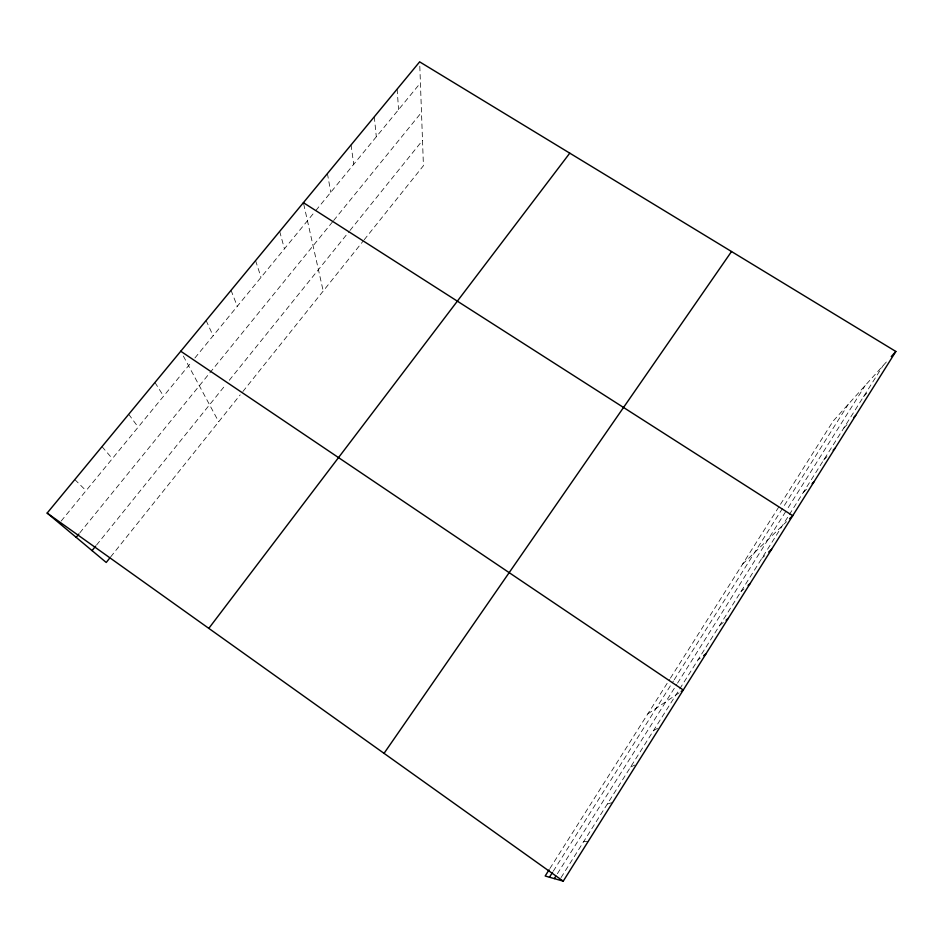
<?xml version="1.0" encoding="UTF-8"?>
<svg xmlns="http://www.w3.org/2000/svg" width="943" height="943" viewBox="0 0 943 943"><rect width="100%" height="100%" fill="white"/><g stroke="black" fill="none" stroke-linecap="round" stroke-linejoin="round"><path stroke-width="0.71" stroke-dasharray="4.71 3.54" d="M557.384 873.725L676.756 684.382M677.545 683.145L786.662 510.069M788.207 507.617L865.202 385.487M561.038 877.603L678.948 690.135M679.714 688.92L788.572 515.856M789.338 514.63L883.002 365.731M549.875 868.562L669.648 679.373M670.414 678.158L779.708 505.531M780.486 504.281L833.211 421.002L886.679 361.652M553.27 871.202L673.443 680.999M674.233 679.762L848.335 404.217M110.685 556.889L240.217 394.858M242.87 391.545L363.279 240.925M364.163 239.817L423.431 165.697L419.647 61.849M96.551 545.042L225.707 384.72M229.302 380.265L349.051 231.624M349.971 230.493L422.511 140.448M79.813 532.866L332.749 221.605M333.645 220.509L421.486 112.417M61.189 521.019L191.276 362.395M194.918 357.963L314.915 211.645M315.846 210.501L420.413 82.996M863.564 396.626L868.326 391.451M843.796 428.051L848.759 422.794M823.687 460.031L828.437 455.115M803.224 492.564L807.173 488.604M742.648 564.067L786.533 521.679M761.838 558.362L764.773 555.651M740.915 591.626L743.98 588.927M719.627 625.468L723.929 621.932M697.961 659.911L700.248 658.179M647.77 713.934L681.164 691.419M653.464 730.66L660.159 726.817M630.608 766.989L636.608 764.313M607.327 804.002L612.62 802.517M583.623 841.686L588.161 841.462M74.815 479.563L86.072 490.678M101.997 446.628L112.347 458.64M128.708 414.272L138.185 427.144M154.958 382.481L163.575 396.178M183.355 356.065L218.705 421.769M206.116 320.514L213.118 335.767M231.047 290.303L237.282 306.31M255.565 260.61L261.046 277.325M279.682 231.4L284.432 248.811M303.705 204.065L323.213 291.033M327.421 173.559L330.781 192.289M351.055 144.939L353.731 164.306M374.3 116.779L376.316 136.77M397.156 89.09L398.547 109.659"/><path stroke-width="1.41" d="M549.085 869.811L545.172 876L563.242 881.151L895.85 351.468L419.647 61.849L47.15 513.075L106.229 562.464L109.789 557.997M554.307 878.605L555.851 876.165M549.463 877.226L552.504 872.405M384.037 753.351L731.52 251.522M208.804 628.368L569.772 153.155M92.06 550.618L95.644 546.162M76.171 537.345L78.906 533.986M891.265 356.56L895.85 351.468M853.71 417.525L855.69 415.415M833.176 450.212L835.074 448.243M812.112 483.653L814.092 481.673M789.621 518.685L792.721 515.703L303.398 202.674M768.675 552.032L771.61 549.321M748.07 585.344L750.121 583.552M726.086 620.164L728.232 618.396M703.678 655.597L705.953 653.876M681.164 691.419L683.262 690.005L180.75 351.232M47.15 513.075L563.242 881.151"/></g></svg>
